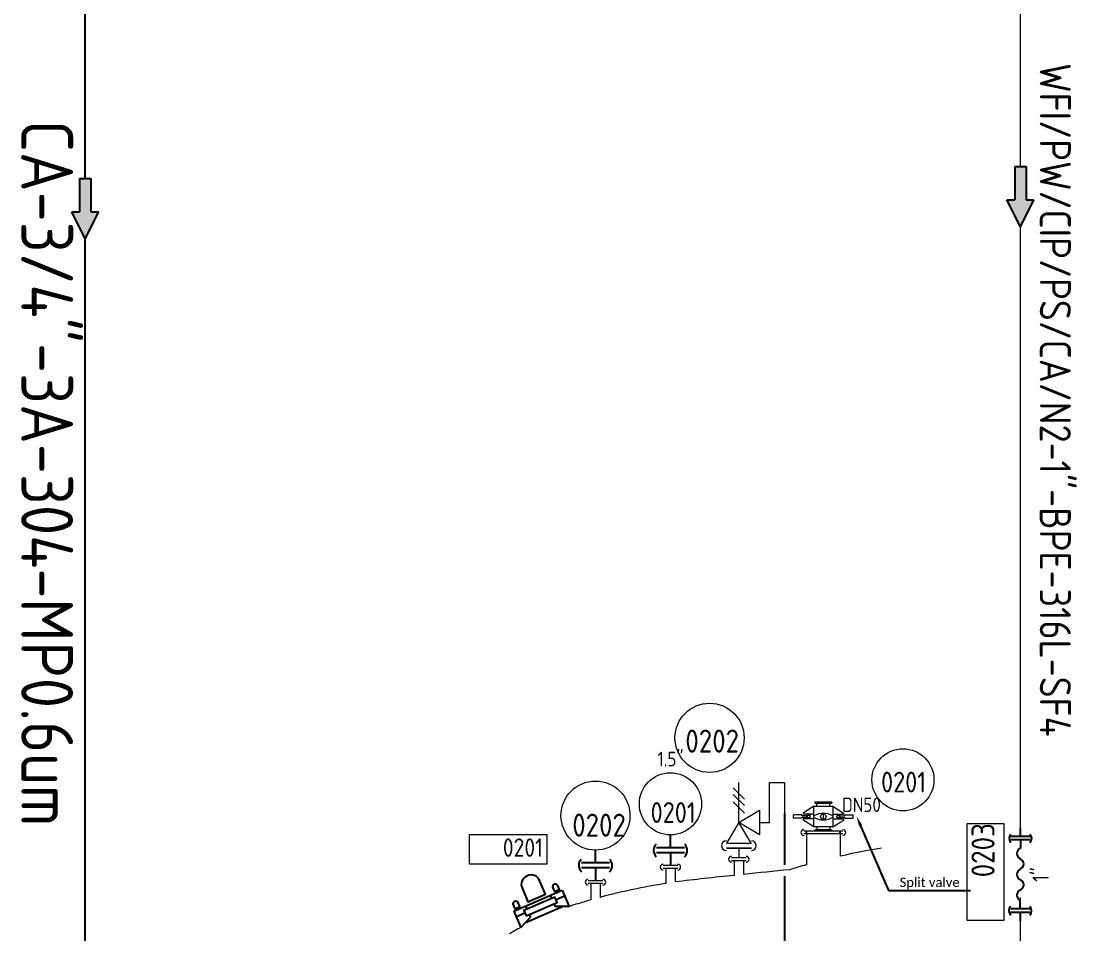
# Model space of a CAD drawing. Header units: millimetres. Extents: x -68339142 to 208, y -167 to 82456658.
# Drawn here: x -68334067 to -68333517, y 82448688 to 82449163 of the extents above; entities that cross this region are included whole.
import ezdxf
from ezdxf import colors
from ezdxf.entities.mleader import LeaderData, LeaderLine
from ezdxf.math import Vec2, Vec3

# ---------------------------------------------------------------- set-up
doc = ezdxf.new("R2010")
doc.units = ezdxf.units.MM
doc.header["$MEASUREMENT"] = 0
for name, color, linetype, lineweight in [('AM_8', 1, 'Continuous', 15), ('图层01注射用水WFI', 3, 'Continuous', 5), ('图层15动态设备Dynamic', 7, 'Continuous', 5)]:
    doc.layers.add(name, color=color, linetype=linetype, lineweight=lineweight)
for name, color, linetype in [('WFI', 100, 'Continuous'), ('冷冻水出', 52, 'Continuous'), ('压缩空气', 130, 'Continuous'), ('文字', 1, 'Continuous'), ('機器', 7, 'Continuous')]:
    doc.layers.add(name, color=color, linetype=linetype)
doc.styles.get("Standard").update_dxf_attribs({"font": 'gbenor.shx', "bigfont": 'gbcbig.shx'})

# ---------------------------------------------------------------- blocks, each defined once
blk = doc.blocks.new('*U107')
at = {"color": 0}
for p, q in [((3.38, 0), (0, 0)), ((3.38, -3.71), (3.38, 3.71)), ((4.72, -3.71), (4.72, 3.71)), ((4.72, 0), (8.1, 0)), ((31.7, -3.76), (31.7, 3.66)), ((33.04, -3.76), (33.04, 3.66)), ((31.7, -0.05), (28.32, -0.05)), ((33.04, -0.05), (36.42, -0.05))]:
    blk.add_line(p, q, dxfattribs=at)
at = {"color": 1, "linetype": 'ByBlock', "lineweight": 9}
blk.add_lwpolyline([(38.03, 6.35), (0.23, 6.35), (0.23, 20.75), (38.03, 20.75)], close=True, dxfattribs=at)
at = {"color": 0}
for centre, radius, start, end in [((4.03, 2.09), 2.34, 46.4792, 135.7809), ((32.35, 2.04), 2.34, 46.4792, 135.7809), ((10.12, -0.84), 2.19, 22.6199, 157.3801), ((18.22, -0.84), 2.19, 22.6199, 157.3801), ((26.32, -0.84), 2.19, 22.6199, 157.3801), ((4.03, -2.09), 2.34, 224.2191, 313.5208), ((14.17, 0.84), 2.19, 202.6199, 337.3801), ((22.27, 0.84), 2.19, 202.6199, 337.3801), ((32.35, -2.14), 2.34, 224.2191, 313.5208)]:
    blk.add_arc(centre, radius, start, end, dxfattribs=at)
at = {"color": 1, "linetype": 'ByBlock', "lineweight": 9}
for tag, p, height, flags in [('YQJ_CODE', (0.71, 10.15), 9, 2), ('YQJ_ITEMID', (27.59, -18.03), 5, 1), ('YQJ_CLASS_NAME', (28.04, -23.51), 5, 1)]:
    blk.add_attdef(tag, p, '', height=height, dxfattribs=dict(at, flags=flags))
for tag, p, height in [('YQJ_NO', (17.08, 10.01), 9), ('尺寸', (15.28, -11.11), 6.3)]:
    blk.add_attdef(tag, p, '', height=height, dxfattribs=at)
blk = doc.blocks.new('KGJK')
at = {"layer": 'AM_8'}
blk.add_hatch(color=256, dxfattribs=at).paths.add_polyline_path([(5848.81, -1050.61), (5848.81, -1052.35), (5853.94, -1052.35), (5853.94, -1053.56), (5858.11, -1051.48), (5853.94, -1049.39), (5853.94, -1050.61)])
at = {"layer": '文字'}
for p, q in [((5858.11, -1051.48), (5853.94, -1049.39)), ((5853.94, -1049.39), (5853.94, -1050.61)), ((5848.81, -1050.61), (5848.81, -1052.35)), ((5848.81, -1050.61), (5853.94, -1050.61)), ((5858.11, -1051.48), (5853.94, -1053.56)), ((5848.81, -1052.35), (5853.94, -1052.35)), ((5853.94, -1052.35), (5853.94, -1053.56))]:
    blk.add_line(p, q, dxfattribs=at)
blk = doc.blocks.new('*U96')
at = {"color": 7}
for p, q in [((-14.77, 1.84), (8.79, 12.04)), ((8.79, 12.04), (12.25, 4.05)), ((3.04, 9.55), (3.72, 7.99)), ((4.88, 5.3), (5.44, 4.02)), ((10.06, 9.11), (5.86, 7.3)), ((-14.77, 1.84), (-11.31, -6.14)), ((-9.3, 0.73), (-13.5, -1.08)), ((9.31, 4.04), (-9.31, -4.04)), ((-9.02, 4.33), (-8.34, 2.77)), ((-7.18, 0.08), (-6.62, -1.2)), ((12.25, 4.05), (5.44, 4.02)), ((-11.31, -6.14), (-6.62, -1.2))]:
    blk.add_line(p, q, dxfattribs=at)
at = {"color": 1, "linetype": 'ByBlock', "lineweight": 9}
blk.add_lwpolyline([(-36.43, 39.14), (1.37, 39.14), (1.37, 24.74), (-36.43, 24.74)], close=True, dxfattribs=at)
at = {"color": 7}
for points in [[(-10.74, 13.07), (-7.83, 6.34), (0.77, 10.05), (-2.15, 16.79)], [(4.27, 13.21), (5.09, 11.33), (7.49, 12.37), (6.68, 14.25)], [(-15.09, 4.85), (-14.28, 2.97), (-11.87, 4.01), (-12.69, 5.9)]]:
    blk.add_lwpolyline(points, dxfattribs=at)
blk.add_lwpolyline([(-8.73, -0.59), (6.43, 5.97), (5.27, 8.66), (-9.89, 2.1)], close=True, dxfattribs=at)
for centre, major_axis in [((-6.44, 14.93), (-4.3, -1.86)), ((5.48, 13.73), (-1.2, -0.52)), ((-13.89, 5.37), (-1.2, -0.52))]:
    blk.add_ellipse(centre, major_axis=major_axis, ratio=0.951302, start_param=3.141593, end_param=6.283185, dxfattribs=at)
at = {"color": 1, "linetype": 'ByBlock', "lineweight": 9}
for tag, p, height, flags in [('YQJ_CODE', (-33.78, 28.34), 9, 2), ('YQJ_ITEMID', (12.3, -9.27), 5, 1), ('YQJ_CLASS_NAME', (12.34, -15.05), 5, 1), ('品牌', (13.52, -20.57), 5, 1), ('供电电源', (13.41, -26.42), 5, 1), ('控制方式', (13.73, -33.14), 5, 1), ('输出信号类型1', (14.15, -39.41), 5, 1), ('输出信号类型2', (13.98, -46.43), 5, 1)]:
    blk.add_attdef(tag, p, '', height=height, dxfattribs=dict(at, flags=flags))
for tag, p, height in [('YQJ_NO', (-20.08, 28.25), 9), ('尺寸', (-1.65, -7.04), 3.5)]:
    blk.add_attdef(tag, p, '', height=height, dxfattribs=at)
blk = doc.blocks.new('*U40')
at = {"color": 0}
for p, q in [((0, 6.99), (0, 12)), ((5.49, 6.99), (-5.49, 6.99)), ((5.49, 5.01), (-5.49, 5.01)), ((0, 5.01), (0, 0))]:
    blk.add_line(p, q, dxfattribs=at)
for centre, start, end in [((-3.1, 5.97), 136.4792, 225.7809), ((3.1, 5.97), 314.2191, 43.5208)]:
    blk.add_arc(centre, 3.47, start, end, dxfattribs=at)
blk = doc.blocks.new('*U67')
at = {"color": 1, "linetype": 'ByBlock', "lineweight": 9}
blk.add_circle((0, 13.5), 13.5, dxfattribs=at)
at = {"color": 1, "linetype": 'ByBlock', "lineweight": 13, "flags": 2}
blk.add_attdef('YQJ_CODE', (-6.47, 13.23), '', height=9, dxfattribs=at)
at = {"color": 1, "linetype": 'ByBlock', "lineweight": 13}
blk.add_attdef('YQJ_NO', (-9.08, 5.24), '', height=9, dxfattribs=at)
at = {"color": 1, "linetype": 'ByBlock', "lineweight": 9, "flags": 1}
for tag, p in [('YQJ_ITEMID', (23.25, 7.98)), ('YQJ_CLASS_NAME', (23.27, 3.68)), ('品牌', (23.69, -0.69)), ('供电电源', (23.78, -5.23)), ('控制方式', (23.91, -9.99)), ('量程上限', (23.64, -14.93)), ('量程下限', (23.51, -19.97)), ('输入信号类型1', (23.46, -25.29)), ('输入信号类型2', (23.28, -30.48))]:
    blk.add_attdef(tag, p, '', height=5, dxfattribs=at)
at = {"color": 1, "linetype": 'ByBlock', "lineweight": 9}
blk.add_attdef('尺寸', (-11.61, -20.93), '', height=6.3, dxfattribs=at)
blk = doc.blocks.new('*U299')
at = {"color": 7, "linetype": 'ByBlock', "lineweight": 9}
for p, q in [((0, 13.74), (0, 29.42)), ((11.94, 13.74), (11.94, 29.39)), ((11.94, 29.39), (17.83, 29.39)), ((17.83, 29.39), (17.83, 15.59)), ((-2.17, 27.23), (2.2, 22.87)), ((-2.17, 24.72), (2.2, 20.35)), ((-2.17, 21.78), (2.2, 17.41)), ((0, 13.74), (8.01, 18.55)), ((8.01, 18.55), (8.01, 8.93)), ((0, 13.74), (-4.81, 5.72)), ((8.01, 8.93), (0, 13.74)), ((4.81, 5.72), (0, 13.74)), ((8.01, 13.74), (11.94, 13.74)), ((-4.88, 5.72), (4.88, 5.72)), ((-4.81, 5.72), (4.81, 5.72)), ((4.88, 3.77), (-4.88, 3.77)), ((-4.88, 3.77), (4.88, 3.77)), ((0, 3.77), (0, 0))]:
    blk.add_line(p, q, dxfattribs=at)
at = {"color": 1, "linetype": 'ByBlock', "lineweight": 9}
blk.add_circle((-11.43, 46.78), 13.5, dxfattribs=at)
at = {"color": 7, "linetype": 'ByBlock', "lineweight": 9}
for centre, start, end in [((-4.88, 4.75), 90, 270), ((4.88, 4.75), 270, 90)]:
    blk.add_arc(centre, 1.91, start, end, dxfattribs=at)
at = {"color": 1, "linetype": 'ByBlock', "lineweight": 9}
for tag, p, height, flags in [('YQJ_CODE', (-20.14, 49.35), 9, 2), ('YQJ_ITEMID', (12.3, -9.27), 5, 1), ('YQJ_CLASS_NAME', (12.34, -15.05), 5, 1), ('品牌', (13.52, -20.57), 5, 1), ('供电电源', (13.41, -26.42), 5, 1), ('控制方式', (13.73, -33.14), 5, 1), ('输出信号类型1', (14.15, -39.41), 5, 1), ('输出信号类型2', (13.98, -46.43), 5, 1)]:
    blk.add_attdef(tag, p, '', height=height, dxfattribs=dict(at, flags=flags))
for tag, p, height in [('YQJ_NO', (-20.9, 41.01), 9), ('尺寸', (-3.91, -23.23), 6.3)]:
    blk.add_attdef(tag, p, '', height=height, dxfattribs=at)
blk = doc.blocks.new('*U563')
at = {"color": 7}
for p, q in [((-3.34, 6.27), (-3.71, 6.27)), ((-3.71, 6.27), (-3.71, 5.98)), ((-3.71, 5.98), (-3.39, 5.75)), ((3.39, 5.75), (-3.39, 5.75)), ((-3.34, 6.27), (-3.34, 6.11)), ((-3.34, 6.11), (-2.93, 6.11)), ((2.93, 6.27), (-2.93, 6.27)), ((-2.93, 6.11), (-2.93, 6.27)), ((-2.89, 4.48), (-2.89, 5.75)), ((2.89, 4.48), (2.89, 5.75)), ((2.93, 6.11), (2.93, 6.27)), ((3.34, 6.11), (2.93, 6.11)), ((3.71, 6.27), (3.34, 6.27)), ((3.34, 6.27), (3.34, 6.11)), ((3.71, 5.98), (3.39, 5.75)), ((3.71, 6.27), (3.71, 5.98)), ((-9.4, 0.73), (-13.02, 0.73)), ((-13.02, -0.73), (-13.02, 0.73)), ((-9.4, 0.35), (-9.4, 0.73)), ((-6.91, 0.35), (-9.4, 0.35)), ((-4.11, 4.48), (-8.75, 1.52)), ((-8.75, 1.52), (-8.75, 1)), ((-4.11, 1), (-8.75, 1)), ((-7.02, 1), (-7.02, -1)), ((-6.43, 1), (-6.43, 0.59)), ((-5.84, 1), (-5.84, -1)), ((0, -1.47), (0, 1.47)), ((4.11, 4.48), (8.75, 1.52)), ((4.11, 1), (8.75, 1)), ((5.84, 1), (5.84, -1)), ((6.43, 1), (6.43, 0.59)), ((6.91, 0.35), (9.4, 0.35)), ((7.02, 1), (7.02, -1)), ((8.75, 1.52), (8.75, 1)), ((9.4, 0.35), (9.4, 0.73)), ((9.4, 0.73), (13.02, 0.73)), ((13.02, -0.73), (13.02, 0.73)), ((-10.61, -0.73), (-13.02, -0.73)), ((-9.4, -0.73), (-10.61, -0.73)), ((-6.91, -0.35), (-9.4, -0.35)), ((-9.4, -0.35), (-9.4, -0.73)), ((-8.75, -1), (-8.75, -1.52)), ((-4.11, -1), (-8.75, -1)), ((-4.11, -4.48), (-8.75, -1.52)), ((-6.43, -0.59), (-6.43, -1)), ((-2.89, -4.48), (-2.89, -5.75)), ((2.89, -4.48), (2.89, -5.75)), ((4.11, -1), (8.75, -1)), ((4.11, -4.48), (8.75, -1.52)), ((6.43, -0.59), (6.43, -1)), ((6.91, -0.35), (9.4, -0.35)), ((8.75, -1), (8.75, -1.52)), ((9.4, -0.35), (9.4, -0.73)), ((9.4, -0.73), (10.61, -0.73)), ((10.61, -0.73), (13.02, -0.73)), ((-3.71, -5.98), (-3.39, -5.75)), ((-3.71, -6.27), (-3.71, -5.98)), ((-3.34, -6.27), (-3.71, -6.27)), ((3.39, -5.75), (-3.39, -5.75)), ((-3.34, -6.27), (-3.34, -6.11)), ((-3.34, -6.11), (-2.93, -6.11)), ((-2.93, -6.11), (-2.93, -6.27)), ((2.93, -6.27), (-2.93, -6.27)), ((3.34, -6.11), (2.93, -6.11)), ((2.93, -6.11), (2.93, -6.27)), ((3.34, -6.27), (3.34, -6.11)), ((3.71, -6.27), (3.34, -6.27)), ((3.71, -5.98), (3.39, -5.75)), ((3.71, -6.27), (3.71, -5.98))]:
    blk.add_line(p, q, dxfattribs=at)
blk.add_lwpolyline([(4.11, 4.48), (4.11, -4.48), (-4.11, -4.48), (-4.11, 4.48)], close=True, dxfattribs=at)
at = {"color": 1, "linetype": 'ByBlock', "lineweight": 9}
blk.add_circle((34.64, 16), 13.5, dxfattribs=at)
at = {"color": 7}
for centre, radius in [((-6.43, 0), 0.588), ((0, 0), 1.18), ((6.43, 0), 0.588)]:
    blk.add_circle(centre, radius, dxfattribs=at)
for centre, start, end in [((0, -6.31), 58.0923, 121.9077), ((0, 6.31), 238.0923, 301.9077)]:
    blk.add_arc(centre, 7.78, start, end, dxfattribs=at)
at = {"color": 1, "linetype": 'ByBlock', "lineweight": 9}
for tag, p, height, flags in [('YQJ_CODE', (25.35, 18.37), 9, 2), ('YQJ_ITEMID', (12.3, -9.27), 5, 1), ('YQJ_CLASS_NAME', (12.34, -15.05), 5, 1), ('品牌', (13.52, -20.57), 5, 1), ('供电电源', (13.41, -26.42), 5, 1), ('控制方式', (13.73, -33.14), 5, 1), ('输出信号类型1', (14.15, -39.41), 5, 1), ('输出信号类型2', (13.98, -46.43), 5, 1)]:
    blk.add_attdef(tag, p, '', height=height, dxfattribs=dict(at, flags=flags))
for tag, p, height in [('YQJ_NO', (25.11, 10.52), 9), ('尺寸', (8.18, 1.99), 6.3)]:
    blk.add_attdef(tag, p, '', height=height, dxfattribs=at)
blk = doc.blocks.new('*U458')
at = {"color": 1, "linetype": 'ByBlock', "lineweight": 9}
blk.add_circle((0, 13.5), 13.5, dxfattribs=at)
blk.add_attdef('尺寸', (-5.58, 29.8), '', height=6.3, dxfattribs=at)
at = {"color": 1, "linetype": 'ByBlock', "lineweight": 13, "flags": 2}
blk.add_attdef('YQJ_CODE', (-5.23, 13.23), '', height=9, dxfattribs=at)
at = {"color": 1, "linetype": 'ByBlock', "lineweight": 13}
blk.add_attdef('YQJ_NO', (-8.61, 5.24), '', height=9, dxfattribs=at)
at = {"color": 1, "linetype": 'ByBlock', "lineweight": 9, "flags": 1}
for tag, p in [('YQJ_ITEMID', (25, 7.98)), ('YQJ_CLASS_NAME', (25.01, 3.68)), ('品牌', (25.43, -0.69)), ('供电电源', (25.52, -5.23)), ('控制方式', (25.66, -9.99)), ('量程上限', (25.39, -14.93)), ('量程下限', (25.26, -19.97)), ('输入信号类型1', (25.21, -25.29)), ('输入信号类型2', (25.03, -30.48))]:
    blk.add_attdef(tag, p, '', height=5, dxfattribs=at)

msp = doc.modelspace()

# ---------------------------------------------------------------- linework, layer by layer
for p, q in [((-68333669.55778, 82448750.72774), (-68333669.55778, 82448723.7032)), ((-68333658.15054, 82448739.84496), (-68333658.15054, 82448741.37811)), ((-68333640.51275, 82448739.84496), (-68333640.51275, 82448741.37811)), ((-68333669.55778, 82448717.78674), (-68333669.55778, 82448694.83533))]:
    msp.add_line(p, q)
at = {"linetype": 'ByBlock', "lineweight": 5}
for p, q in [((-68333639.16066, 82448741.37811), (-68333659.52689, 82448741.37811)), ((-68333647.51543, 82448741.37811), (-68333652.41027, 82448741.37811)), ((-68333639.16066, 82448739.84496), (-68333659.52689, 82448739.84496)), ((-68333658.15054, 82448739.84496), (-68333658.15054, 82448723.81232)), ((-68333640.51275, 82448739.84496), (-68333640.51275, 82448728.27983)), ((-68333689.5416, 82448727.43055), (-68333697.20735, 82448727.43055)), ((-68333689.5416, 82448725.8974), (-68333697.20735, 82448725.8974)), ((-68333695.831, 82448725.8974), (-68333695.831, 82448718.28442)), ((-68333690.91795, 82448725.8974), (-68333690.91795, 82448718.80086)), ((-68333725.21651, 82448723.36174), (-68333732.88226, 82448723.36174)), ((-68333725.21651, 82448721.82859), (-68333732.88226, 82448721.82859)), ((-68333731.50591, 82448721.82859), (-68333731.50591, 82448714.11082)), ((-68333726.59286, 82448721.82859), (-68333726.59286, 82448714.88103)), ((-68333764.29364, 82448715.49464), (-68333771.95938, 82448715.49464)), ((-68333764.29364, 82448713.96149), (-68333771.95938, 82448713.96149)), ((-68333770.58304, 82448713.96149), (-68333770.58304, 82448705.46151)), ((-68333765.66999, 82448713.96149), (-68333765.66999, 82448706.80125))]:
    msp.add_line(p, q, dxfattribs=at)
at = {"color": 0}
msp.add_line((-68333669.55778, 82448703.87704), (-68333669.55778, 82448669.17238), dxfattribs=at)
at = {"linetype": 'ByBlock', "lineweight": 5}
for centre, radius, start, end in [((-68333659.52689, 82448740.61154), 1.50111, 90, 270), ((-68333639.1364, 82448740.61154), 1.50111, 270, 90), ((-68333560.68676, 82448376.07499), 361.1377, 99.3040871, 102.7701427), ((-68333697.20735, 82448726.66397), 1.50111, 90, 270), ((-68333689.5416, 82448726.66397), 1.50111, 270, 90), ((-68333732.88226, 82448722.59517), 1.50111, 90, 270), ((-68333725.21651, 82448722.59517), 1.50111, 270, 90), ((-68333349.66626, 82445448.72423), 3287.83423, 95.53876809, 95.95758739), ((-68333560.68676, 82448376.07499), 361.1377, 105.6571164, 107.121535), ((-68333771.95938, 82448714.72806), 1.50111, 90, 270), ((-68333673.11926, 82448357.72418), 361.1377, 99.3040871, 104.8491754), ((-68333764.29364, 82448714.72806), 1.50111, 270, 90), ((-68333349.66626, 82445448.72423), 3287.83423, 96.04367637, 96.58302441), ((-68333730.94301, 82448549.77569), 160.57925, 107.5777988, 108.4797947), ((-68333673.11926, 82448357.72418), 361.1377, 105.6571164, 107.121535), ((-68333739.12456, 82448563.81795), 144.32812, 118.0613805, 120.7956097)]:
    msp.add_arc(centre, radius, start, end, dxfattribs=at)
at = {"layer": 'WFI', "color": 3, "lineweight": 9}
for p, q in [((-68333546.65531, 82449087.60036), (-68333546.65531, 82449202.39255)), ((-68333546.6553, 82448738.58473), (-68333546.65531, 82449056.14902)), ((-68333546.6553, 82448700.75394), (-68333546.6553, 82448706.71359)), ((-68333546.6553, 82448673.92258), (-68333546.6553, 82448698.9663))]:
    msp.add_line(p, q, dxfattribs=at)
at = {"layer": '压缩空气'}
for p, q in [((-68334034.062, 82449081.32825), (-68334034.062, 82449187.39255)), ((-68334034.062, 82448673.22127), (-68334034.062, 82449049.8769))]:
    msp.add_line(p, q, dxfattribs=at)

# ---------------------------------------------------------------- block references
ref = msp.add_blockref('*U458', (-68333729.04939, 82448739.33374), dxfattribs=dict(xscale=1.2, yscale=1.2, zscale=1.2))
ref.add_attrib('YQJ_NO', '0201', (-68333739.37604, 82448745.62119), dxfattribs={"color": 1, "linetype": 'ByBlock', "lineweight": 13, "height": 10.8})
ref.add_attrib('尺寸', '1.5"', (-68333735.7479, 82448775.09507), dxfattribs={"color": 1, "linetype": 'ByBlock', "lineweight": 9, "height": 7.56})
ref = msp.add_blockref('*U67', (-68333768.12651, 82448731.46664), dxfattribs=dict(xscale=1.331, yscale=1.331, zscale=1.331))
ref.add_attrib('YQJ_NO', '0202', (-68333780.21266, 82448738.44046), dxfattribs={"color": 1, "linetype": 'ByBlock', "lineweight": 13, "height": 11.979})
ref = msp.add_blockref('*U107', (-68333546.72204, 82448694.44951), dxfattribs=dict(xscale=1.33595186571, yscale=1.33595186571, zscale=1.33595186571, rotation=90))
ref.add_attrib('YQJ_NO', '0203', (-68333560.10063, 82448717.26251), dxfattribs={"color": 1, "linetype": 'ByBlock', "lineweight": 9, "height": 12.023567, "rotation": 90})
ref.add_attrib('尺寸', '1"', (-68333531.87606, 82448714.85638), dxfattribs={"color": 1, "linetype": 'ByBlock', "lineweight": 9, "height": 8.416497, "rotation": 90})
ref = msp.add_blockref('*U96', (-68333794.93013, 82448697.7428), dxfattribs=dict(xscale=1.068761492568, yscale=1.068761492568, zscale=1.068761492568))
ref.add_attrib('YQJ_NO', '0201', (-68333816.39541, 82448727.93346), dxfattribs={"color": 1, "linetype": 'ByBlock', "lineweight": 9, "height": 9.618853})
at = {"xscale": 1.331, "yscale": 1.331, "zscale": 1.331}
for p in [(-68333729.04939, 82448723.36174), (-68333768.12651, 82448715.49464)]:
    msp.add_blockref('*U40', p, dxfattribs=at)
at = {"layer": '冷冻水出', "lineweight": 9}
ref = msp.add_blockref('*U299', (-68333693.37447, 82448727.43055), dxfattribs=dict(at, xscale=1.33595186571, yscale=1.33595186571, zscale=1.33595186571))
ref.add_attrib('YQJ_NO', '0202', (-68333721.29639, 82448782.21644), dxfattribs={"layer": '0', "color": 1, "linetype": 'ByBlock', "lineweight": 9, "height": 12.023567})
at = {"layer": '图层15动态设备Dynamic', "color": 7, "linetype": 'ByBlock', "lineweight": 9}
ref = msp.add_blockref('*U563', (-68333649.34377, 82448748.88584), dxfattribs=dict(at, xscale=1.1979, yscale=1.1979, zscale=1.1979))
ref.add_attrib('YQJ_NO', '0201', (-68333619.2675, 82448761.48265), dxfattribs={"layer": '0', "color": 1, "linetype": 'ByBlock', "lineweight": 9, "height": 10.7811})
ref.add_attrib('尺寸', 'DN50', (-68333639.54017, 82448751.26613), dxfattribs={"layer": '0', "color": 1, "linetype": 'ByBlock', "lineweight": 9, "height": 7.54677})
at = {"layer": '機器', "lineweight": 9, "xscale": -3.384651308526882, "yscale": 3.384651308526882, "zscale": 3.384651308526882, "rotation": 90}
for p in [(-68337105.5405, 82468883.79446), (-68337592.94719, 82468877.52235)]:
    msp.add_blockref('KGJK', p, dxfattribs=at)

# ---------------------------------------------------------------- texts
at = {"layer": '压缩空气', "insert": (-68334053.9671, 82448927.6986), "char_height": 26.99268, "attachment_point": 5, "rotation": 270}
msp.add_mtext('CA-3/4"-3A-304-MP0.6um', dxfattribs=at)
at = {"layer": '图层01注射用水WFI', "color": 3, "lineweight": 9, "insert": (-68333528.45945, 82448966.02231), "char_height": 16.195608, "attachment_point": 5, "rotation": 270}
msp.add_mtext('WFI/PW/CIP/PS/CA/N2-1"-BPE-316L-SF4', dxfattribs=at)

# ---------------------------------------------------------------- leaders
ml = msp.add_multileader_mtext('Standard')
ml.set_content('{\\fCalibri|b0|i0|c134|p34;\\H0.91667x;Split valve }', color=256)
ml.set_leader_properties()
ml.build(insert=Vec2(0, 0))
ml.multileader.update_dxf_attribs({"text_left_attachment_type": 6, "arrow_head_size": 5.324})
ctx = ml.context
ctx.base_point, ctx.char_height, ctx.arrow_head_size, ctx.landing_gap_size, ctx.plane_origin = Vec3(-68333612.2678, 82448710.40028), 5.324, 5.324, 2.662, Vec3(-68333652.69846, 82448772.44409)
ctx.left_attachment = 6
notes = []
notes.append((ctx, [(0, (1, 1, 0), (-68333615.4228, 82448710.40028), (1, 0), 3.155, [(0, [(-68333632.01469, 82448749.02604)], 0, [])])]))
ctx.mtext.insert, ctx.mtext.width, ctx.mtext.flow_direction = Vec3(-68333609.6058, 82448717.09078), 44.3423858, 5
for ctx, leaders in notes:
    for number, flags, end, landing, length, lines in leaders:
        leader = LeaderData()
        leader.index, (leader.has_last_leader_line, leader.has_dogleg_vector, leader.attachment_direction) = number, flags
        leader.last_leader_point, leader.dogleg_vector, leader.dogleg_length = Vec3(end), Vec3(landing), length
        for number, points, colour, breaks in lines:
            line = LeaderLine()
            line.index, line.vertices, line.color, line.breaks = number, Vec3.list(points), colors.encode_raw_color(colour), breaks
            leader.lines.append(line)
        ctx.leaders.append(leader)

doc.saveas('drawing.dxf')
